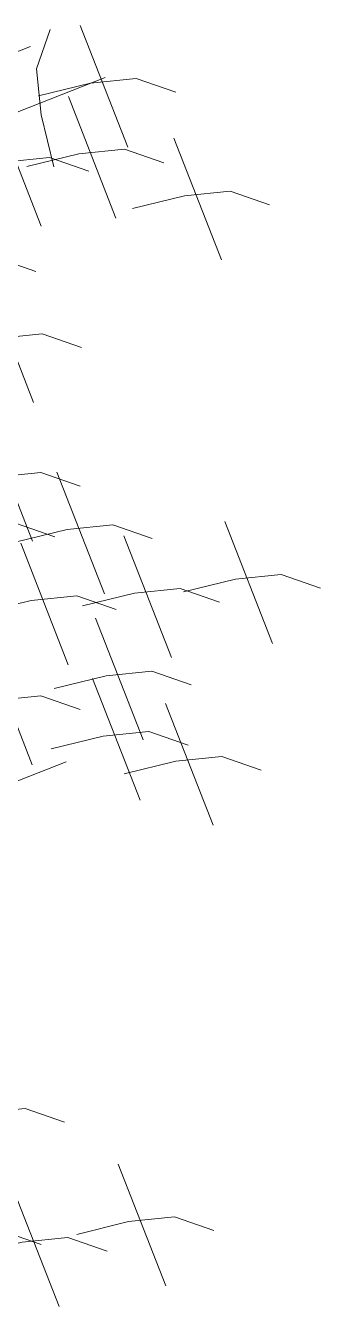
# Model space of a CAD drawing. Header units: millimetres. Extents: x 474016 to 477875, y 2288607 to 2292200.
# Drawn here: x 474506.483 to 474507.532, y 2289215.089 to 2289219.638 of the extents above; entities that cross this region are included whole.
import ezdxf

# ---------------------------------------------------------------- set-up
doc = ezdxf.new("R2010")
doc.units = ezdxf.units.MM
doc.header["$LTSCALE"] = 50
doc.layers.add('EXT', color=3, linetype='Continuous', lineweight=5)

# ---------------------------------------------------------------- blocks, each defined once
blk = doc.blocks.new('Plarbol-031')
for points in [[(1.074225, 2.189675), (1.29655, 2.0366)], [(1.084375, 2.02135), (1.1587, 2.1033), (1.23175, 2.164275), (1.314975, 2.1865)], [(1.192375, 1.9178), (1.110425, 1.992125), (1.04945, 2.065175), (1.0272, 2.1484)], [(1.024025, 1.907625), (1.177125, 2.129975)], [(0.860125, 1.873975), (1.013225, 2.0963)], [(1.36515, 2.105825), (1.5875, 1.95275)], [(1.375325, 1.9375), (1.44965, 2.01945), (1.5227, 2.080425), (1.605925, 2.10265)], [(1.135825, 2.055025), (1.358175, 1.901925)], [(1.146, 1.886675), (1.220325, 1.968625), (1.293375, 2.0296), (1.3766, 2.051825)], [(1.01705, 1.954), (1.239375, 1.800925)], [(1.0272, 1.785675), (1.101525, 1.867625), (1.174575, 1.9286), (1.2578, 1.950825)], [(1.051975, 1.552525), (1.1263, 1.634475), (1.19935, 1.69545), (1.282575, 1.7177)], [(1.20825, 1.644), (1.4306, 1.4909)], [(1.218425, 1.475675), (1.29275, 1.557625), (1.3658, 1.6186), (1.449025, 1.640825)], [(1.896225, 1.5087), (2.118575, 1.3556)], [(1.9064, 1.34035), (1.980725, 1.4223), (2.053775, 1.4833), (2.137, 1.505525)], [(1.366425, 1.40515), (1.588775, 1.25205)], [(1.3766, 1.2368), (1.450925, 1.31875), (1.523975, 1.37975), (1.6072, 1.401975)], [(1.55065, 1.3988), (1.773, 1.2457)], [(1.560825, 1.23045), (1.63515, 1.3124), (1.7082, 1.3734), (1.791425, 1.395625)], [(1.739325, 1.367675), (1.96165, 1.214575)], [(1.749475, 1.199325), (1.8238, 1.281275), (1.896875, 1.342275), (1.980075, 1.3645)], [(1.3912, 1.12055), (1.465525, 1.2025), (1.538575, 1.2635), (1.6218, 1.285725)], [(1.570975, 1.23555), (1.793325, 1.08245)], [(1.58115, 1.0672), (1.655475, 1.14915), (1.728525, 1.210125), (1.81175, 1.232375)], [(1.786325, 1.193625), (2.008675, 1.040525)], [(1.7965, 1.025275), (1.870825, 1.107225), (1.943875, 1.1682), (2.0271, 1.19045)], [(2.00485, 1.128825), (2.2272, 0.975725)], [(2.015025, 0.960475), (2.08935, 1.042425), (2.1624, 1.1034), (2.245625, 1.12565)], [(1.851125, 1.0869), (2.073475, 0.9338)], [(1.8613, 0.91855), (1.935625, 1.0005), (2.008675, 1.061475), (2.091875, 1.083725)], [(1.624975, 1.022725), (1.847325, 0.869625)], [(1.63515, 0.8544), (1.709475, 0.93635), (1.782525, 0.997325), (1.86575, 1.01955)], [(1.74885, 0.691125), (1.90195, 0.913475)], [(2.085525, 0.1302), (2.15985, 0.21215), (2.232925, 0.273125), (2.316125, 0.295375)], [(2.456525, 0.28585), (2.67885, 0.13275)], [(2.466675, 0.1175), (2.541, 0.19945), (2.614075, 0.260425), (2.697275, 0.282675)], [(2.2977, 0.127025), (2.52005, -0.02605)], [(2.307875, -0.041275), (2.3822, 0.04065), (2.45525, 0.101625), (2.538475, 0.12385)], [(2.187175, -0.106075), (2.2615, -0.024125), (2.33455, 0.03685), (2.417775, 0.05905)]]:
    blk.add_lwpolyline(points)

msp = doc.modelspace()

# ---------------------------------------------------------------- block references
at = {"layer": 'EXT', "xscale": 1.71989999994179, "yscale": 1.71989999994179, "zscale": 1.71989999994179, "rotation": 325.9356466897348}
msp.add_blockref('Plarbol-031', (474503.0368, 2289217.5535), dxfattribs=at)

doc.saveas('drawing.dxf')
